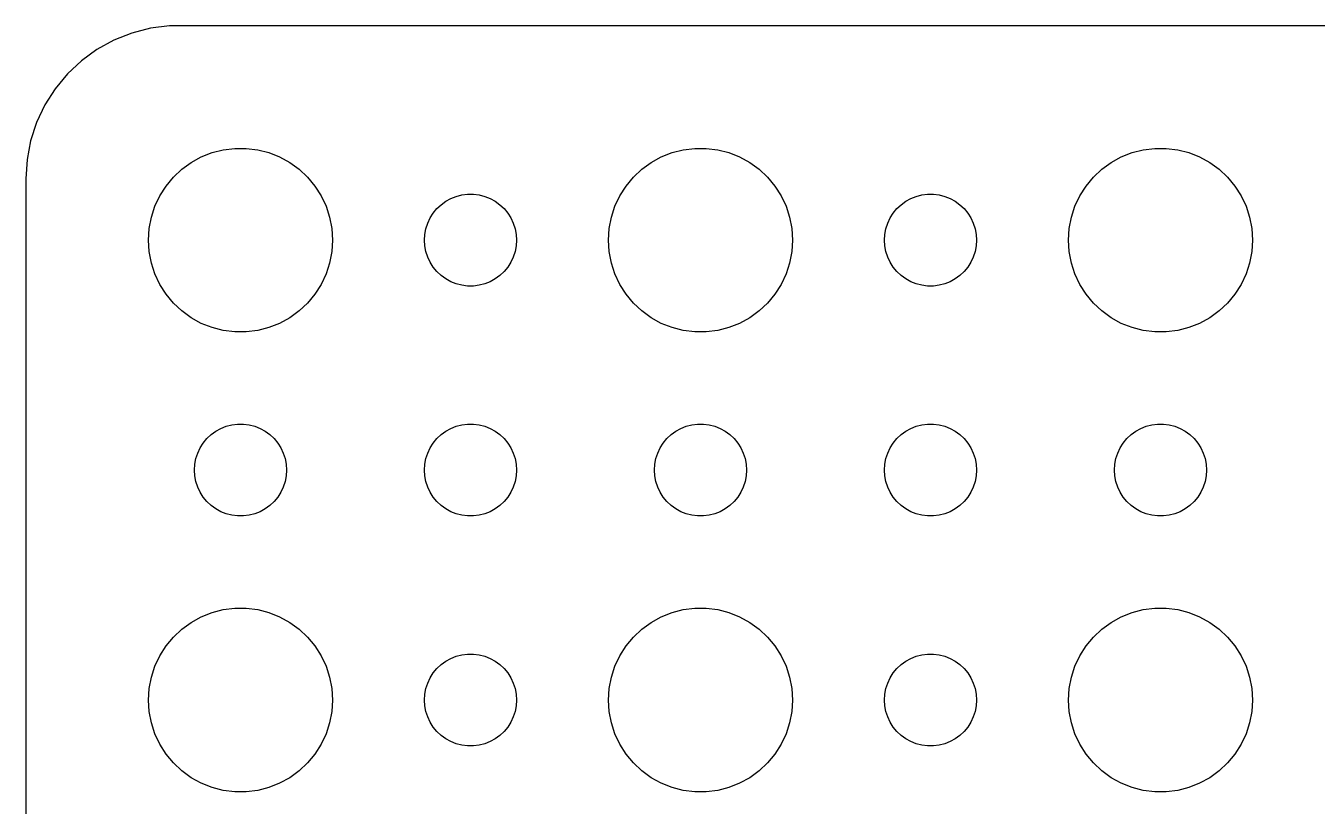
# Model space of a CAD drawing. Header units: metres. Extents: x -44.5 to 44.5, y -44.5 to 44.5.
# Drawn here: x -44.5 to -2.39, y 19.04 to 44.49 of the extents above; entities that cross this region are included whole.
import ezdxf

# ---------------------------------------------------------------- set-up
doc = ezdxf.new("R2010")
doc.units = ezdxf.units.M

msp = doc.modelspace()

# ---------------------------------------------------------------- linework, layer by layer
for p, q in [((-41.0451, 44.2553), (-41.6289, 44.0241)), ((-40.4369, 44.4114), (-41.0451, 44.2553)), ((-39.8139, 44.4901), (-40.4369, 44.4114)), ((39.8139, 44.4901), (-39.8139, 44.4901)), ((-41.6289, 44.0241), (-42.1791, 43.7216)), ((-42.1791, 43.7216), (-42.6871, 43.3526)), ((-42.6871, 43.3526), (-43.1448, 42.9227)), ((-43.1448, 42.9227), (-43.5451, 42.4389)), ((-43.5451, 42.4389), (-43.8815, 41.9088)), ((-43.8815, 41.9088), (-44.1489, 41.3406)), ((-44.1489, 41.3406), (-44.3429, 40.7434)), ((-44.3429, 40.7434), (-44.4606, 40.1267)), ((-38.427, 40.3532), (-38.0621, 40.4469)), ((-38.0621, 40.4469), (-37.6884, 40.4941)), ((-37.6884, 40.4941), (-37.3116, 40.4941)), ((-37.3116, 40.4941), (-36.9379, 40.4469)), ((-36.9379, 40.4469), (-36.5729, 40.3532)), ((-23.427, 40.3532), (-23.0621, 40.4469)), ((-23.0621, 40.4469), (-22.6884, 40.4941)), ((-22.6884, 40.4941), (-22.3116, 40.4941)), ((-22.3116, 40.4941), (-21.9379, 40.4469)), ((-21.9379, 40.4469), (-21.5729, 40.3532)), ((-8.42705, 40.3532), (-8.06213, 40.4469)), ((-8.06213, 40.4469), (-7.68837, 40.4941)), ((-7.68837, 40.4941), (-7.31161, 40.4941)), ((-7.31161, 40.4941), (-6.93785, 40.4469)), ((-6.93785, 40.4469), (-6.57294, 40.3532)), ((-44.4606, 40.1267), (-44.5, 39.5)), ((-39.4123, 39.8115), (-39.1075, 40.033)), ((-39.1075, 40.033), (-38.7773, 40.2145)), ((-38.7773, 40.2145), (-38.427, 40.3532)), ((-36.5729, 40.3532), (-36.2227, 40.2145)), ((-36.2227, 40.2145), (-35.8925, 40.033)), ((-35.8925, 40.033), (-35.5877, 39.8115)), ((-24.4123, 39.8115), (-24.1075, 40.033)), ((-24.1075, 40.033), (-23.7773, 40.2145)), ((-23.7773, 40.2145), (-23.427, 40.3532)), ((-21.5729, 40.3532), (-21.2227, 40.2145)), ((-21.2227, 40.2145), (-20.8925, 40.033)), ((-20.8925, 40.033), (-20.5877, 39.8115)), ((-9.41226, 39.8115), (-9.10747, 40.033)), ((-9.10747, 40.033), (-8.77733, 40.2145)), ((-8.77733, 40.2145), (-8.42705, 40.3532)), ((-6.57294, 40.3532), (-6.22266, 40.2145)), ((-6.22266, 40.2145), (-5.89252, 40.033)), ((-5.89252, 40.033), (-5.58772, 39.8115)), ((-39.6869, 39.5536), (-39.4123, 39.8115)), ((-35.5877, 39.8115), (-35.3131, 39.5536)), ((-24.6869, 39.5536), (-24.4123, 39.8115)), ((-20.5877, 39.8115), (-20.3131, 39.5536)), ((-9.6869, 39.5536), (-9.41226, 39.8115)), ((-5.58772, 39.8115), (-5.31308, 39.5536)), ((-44.5, 39.5), (-44.5, -39.5)), ((-40.1289, 38.9453), (-39.927, 39.2634)), ((-39.927, 39.2634), (-39.6869, 39.5536)), ((-35.3131, 39.5536), (-35.0729, 39.2634)), ((-35.0729, 39.2634), (-34.8711, 38.9453)), ((-25.1289, 38.9453), (-24.927, 39.2634)), ((-24.927, 39.2634), (-24.6869, 39.5536)), ((-20.3131, 39.5536), (-20.0729, 39.2634)), ((-20.0729, 39.2634), (-19.8711, 38.9453)), ((-10.1289, 38.9453), (-9.92705, 39.2634)), ((-9.92705, 39.2634), (-9.6869, 39.5536)), ((-5.31308, 39.5536), (-5.07294, 39.2634)), ((-5.07294, 39.2634), (-4.87108, 38.9453)), ((-40.2893, 38.6044), (-40.1289, 38.9453)), ((-34.8711, 38.9453), (-34.7107, 38.6044)), ((-30.9561, 38.6558), (-30.8037, 38.7665)), ((-30.8037, 38.7665), (-30.6387, 38.8572)), ((-30.6387, 38.8572), (-30.4635, 38.9266)), ((-30.4635, 38.9266), (-30.2811, 38.9734)), ((-30.2811, 38.9734), (-30.0942, 38.997)), ((-30.0942, 38.997), (-29.9058, 38.997)), ((-29.9058, 38.997), (-29.7189, 38.9734)), ((-29.7189, 38.9734), (-29.5365, 38.9266)), ((-29.5365, 38.9266), (-29.3613, 38.8572)), ((-29.3613, 38.8572), (-29.1963, 38.7665)), ((-29.1963, 38.7665), (-29.0439, 38.6558)), ((-25.2893, 38.6044), (-25.1289, 38.9453)), ((-19.8711, 38.9453), (-19.7107, 38.6044)), ((-15.9561, 38.6558), (-15.8037, 38.7665)), ((-15.8037, 38.7665), (-15.6387, 38.8572)), ((-15.6387, 38.8572), (-15.4635, 38.9266)), ((-15.4635, 38.9266), (-15.2811, 38.9734)), ((-15.2811, 38.9734), (-15.0942, 38.997)), ((-15.0942, 38.997), (-14.9058, 38.997)), ((-14.9058, 38.997), (-14.7189, 38.9734)), ((-14.7189, 38.9734), (-14.5365, 38.9266)), ((-14.5365, 38.9266), (-14.3613, 38.8572)), ((-14.3613, 38.8572), (-14.1963, 38.7665)), ((-14.1963, 38.7665), (-14.0439, 38.6558)), ((-10.2893, 38.6044), (-10.1289, 38.9453)), ((-4.87108, 38.9453), (-4.71066, 38.6044)), ((-40.4057, 38.2461), (-40.2893, 38.6044)), ((-34.7107, 38.6044), (-34.5942, 38.2461)), ((-31.3145, 38.2226), (-31.2135, 38.3817)), ((-31.2135, 38.3817), (-31.0934, 38.5268)), ((-31.0934, 38.5268), (-30.9561, 38.6558)), ((-29.0439, 38.6558), (-28.9065, 38.5268)), ((-28.9065, 38.5268), (-28.7865, 38.3817)), ((-28.7865, 38.3817), (-28.6855, 38.2226)), ((-25.4057, 38.2461), (-25.2893, 38.6044)), ((-19.7107, 38.6044), (-19.5942, 38.2461)), ((-16.3145, 38.2226), (-16.2135, 38.3817)), ((-16.2135, 38.3817), (-16.0934, 38.5268)), ((-16.0934, 38.5268), (-15.9561, 38.6558)), ((-14.0439, 38.6558), (-13.9065, 38.5268)), ((-13.9065, 38.5268), (-13.7865, 38.3817)), ((-13.7865, 38.3817), (-13.6855, 38.2226)), ((-10.4057, 38.2461), (-10.2893, 38.6044)), ((-4.71066, 38.6044), (-4.59424, 38.2461)), ((-40.4763, 37.876), (-40.4057, 38.2461)), ((-34.5942, 38.2461), (-34.5237, 37.876)), ((-31.4529, 37.873), (-31.3947, 38.0522)), ((-31.3947, 38.0522), (-31.3145, 38.2226)), ((-28.6855, 38.2226), (-28.6053, 38.0522)), ((-28.6053, 38.0522), (-28.5471, 37.873)), ((-25.4763, 37.876), (-25.4057, 38.2461)), ((-19.5942, 38.2461), (-19.5237, 37.876)), ((-16.4529, 37.873), (-16.3947, 38.0522)), ((-16.3947, 38.0522), (-16.3145, 38.2226)), ((-13.6855, 38.2226), (-13.6053, 38.0522)), ((-13.6053, 38.0522), (-13.5471, 37.873)), ((-10.4763, 37.876), (-10.4057, 38.2461)), ((-4.59424, 38.2461), (-4.52365, 37.876)), ((-40.5, 37.5), (-40.4763, 37.876)), ((-40.4763, 37.124), (-40.5, 37.5)), ((-34.5237, 37.876), (-34.5, 37.5)), ((-34.5, 37.5), (-34.5237, 37.124)), ((-31.5, 37.5), (-31.4882, 37.688)), ((-31.4882, 37.312), (-31.5, 37.5)), ((-31.4882, 37.688), (-31.4529, 37.873)), ((-28.5471, 37.873), (-28.5118, 37.688)), ((-28.5118, 37.688), (-28.5, 37.5)), ((-28.5, 37.5), (-28.5118, 37.312)), ((-25.5, 37.5), (-25.4763, 37.876)), ((-25.4763, 37.124), (-25.5, 37.5)), ((-19.5237, 37.876), (-19.5, 37.5)), ((-19.5, 37.5), (-19.5237, 37.124)), ((-16.5, 37.5), (-16.4882, 37.688)), ((-16.4882, 37.312), (-16.5, 37.5)), ((-16.4882, 37.688), (-16.4529, 37.873)), ((-13.5471, 37.873), (-13.5118, 37.688)), ((-13.5118, 37.688), (-13.5, 37.5)), ((-13.5, 37.5), (-13.5118, 37.312)), ((-10.5, 37.5), (-10.4763, 37.876)), ((-10.4763, 37.124), (-10.5, 37.5)), ((-4.52365, 37.876), (-4.5, 37.5)), ((-4.5, 37.5), (-4.52365, 37.124)), ((-40.4057, 36.7539), (-40.4763, 37.124)), ((-34.5237, 37.124), (-34.5942, 36.7539)), ((-31.4529, 37.127), (-31.4882, 37.312)), ((-31.3947, 36.9478), (-31.4529, 37.127)), ((-28.5471, 37.127), (-28.6053, 36.9478)), ((-28.5118, 37.312), (-28.5471, 37.127)), ((-25.4057, 36.7539), (-25.4763, 37.124)), ((-19.5237, 37.124), (-19.5942, 36.7539)), ((-16.4529, 37.127), (-16.4882, 37.312)), ((-16.3947, 36.9478), (-16.4529, 37.127)), ((-13.5471, 37.127), (-13.6053, 36.9478)), ((-13.5118, 37.312), (-13.5471, 37.127)), ((-10.4057, 36.7539), (-10.4763, 37.124)), ((-4.52365, 37.124), (-4.59424, 36.7539)), ((-40.2893, 36.3956), (-40.4057, 36.7539)), ((-34.5942, 36.7539), (-34.7107, 36.3956)), ((-31.3145, 36.7774), (-31.3947, 36.9478)), ((-31.2135, 36.6183), (-31.3145, 36.7774)), ((-28.6855, 36.7774), (-28.7865, 36.6183)), ((-28.6053, 36.9478), (-28.6855, 36.7774)), ((-25.2893, 36.3956), (-25.4057, 36.7539)), ((-19.5942, 36.7539), (-19.7107, 36.3956)), ((-16.3145, 36.7774), (-16.3947, 36.9478)), ((-16.2135, 36.6183), (-16.3145, 36.7774)), ((-13.6855, 36.7774), (-13.7865, 36.6183)), ((-13.6053, 36.9478), (-13.6855, 36.7774)), ((-10.2893, 36.3956), (-10.4057, 36.7539)), ((-4.59424, 36.7539), (-4.71066, 36.3956)), ((-40.1289, 36.0547), (-40.2893, 36.3956)), ((-34.7107, 36.3956), (-34.8711, 36.0547)), ((-31.0934, 36.4732), (-31.2135, 36.6183)), ((-30.9561, 36.3442), (-31.0934, 36.4732)), ((-30.8037, 36.2335), (-30.9561, 36.3442)), ((-30.6387, 36.1428), (-30.8037, 36.2335)), ((-29.1963, 36.2335), (-29.3613, 36.1428)), ((-29.0439, 36.3442), (-29.1963, 36.2335)), ((-28.9065, 36.4732), (-29.0439, 36.3442)), ((-28.7865, 36.6183), (-28.9065, 36.4732)), ((-25.1289, 36.0547), (-25.2893, 36.3956)), ((-19.7107, 36.3956), (-19.8711, 36.0547)), ((-16.0934, 36.4732), (-16.2135, 36.6183)), ((-15.9561, 36.3442), (-16.0934, 36.4732)), ((-15.8037, 36.2335), (-15.9561, 36.3442)), ((-15.6387, 36.1428), (-15.8037, 36.2335)), ((-14.1963, 36.2335), (-14.3613, 36.1428)), ((-14.0439, 36.3442), (-14.1963, 36.2335)), ((-13.9065, 36.4732), (-14.0439, 36.3442)), ((-13.7865, 36.6183), (-13.9065, 36.4732)), ((-10.1289, 36.0547), (-10.2893, 36.3956)), ((-4.71066, 36.3956), (-4.87108, 36.0547)), ((-39.927, 35.7366), (-40.1289, 36.0547)), ((-34.8711, 36.0547), (-35.0729, 35.7366)), ((-30.4635, 36.0734), (-30.6387, 36.1428)), ((-30.2811, 36.0266), (-30.4635, 36.0734)), ((-30.0942, 36.003), (-30.2811, 36.0266)), ((-29.9058, 36.003), (-30.0942, 36.003)), ((-29.7189, 36.0266), (-29.9058, 36.003)), ((-29.5365, 36.0734), (-29.7189, 36.0266)), ((-29.3613, 36.1428), (-29.5365, 36.0734)), ((-24.927, 35.7366), (-25.1289, 36.0547)), ((-19.8711, 36.0547), (-20.0729, 35.7366)), ((-15.4635, 36.0734), (-15.6387, 36.1428)), ((-15.2811, 36.0266), (-15.4635, 36.0734)), ((-15.0942, 36.003), (-15.2811, 36.0266)), ((-14.9058, 36.003), (-15.0942, 36.003)), ((-14.7189, 36.0266), (-14.9058, 36.003)), ((-14.5365, 36.0734), (-14.7189, 36.0266)), ((-14.3613, 36.1428), (-14.5365, 36.0734)), ((-9.92705, 35.7366), (-10.1289, 36.0547)), ((-4.87108, 36.0547), (-5.07294, 35.7366)), ((-39.6869, 35.4464), (-39.927, 35.7366)), ((-39.4123, 35.1885), (-39.6869, 35.4464)), ((-35.3131, 35.4464), (-35.5877, 35.1885)), ((-35.0729, 35.7366), (-35.3131, 35.4464)), ((-24.6869, 35.4464), (-24.927, 35.7366)), ((-24.4123, 35.1885), (-24.6869, 35.4464)), ((-20.3131, 35.4464), (-20.5877, 35.1885)), ((-20.0729, 35.7366), (-20.3131, 35.4464)), ((-9.6869, 35.4464), (-9.92705, 35.7366)), ((-9.41226, 35.1885), (-9.6869, 35.4464)), ((-5.31308, 35.4464), (-5.58772, 35.1885)), ((-5.07294, 35.7366), (-5.31308, 35.4464)), ((-39.1075, 34.967), (-39.4123, 35.1885)), ((-38.7773, 34.7855), (-39.1075, 34.967)), ((-35.8925, 34.967), (-36.2227, 34.7855)), ((-35.5877, 35.1885), (-35.8925, 34.967)), ((-24.1075, 34.967), (-24.4123, 35.1885)), ((-23.7773, 34.7855), (-24.1075, 34.967)), ((-20.8925, 34.967), (-21.2227, 34.7855)), ((-20.5877, 35.1885), (-20.8925, 34.967)), ((-9.10747, 34.967), (-9.41226, 35.1885)), ((-8.77733, 34.7855), (-9.10747, 34.967)), ((-5.89252, 34.967), (-6.22266, 34.7855)), ((-5.58772, 35.1885), (-5.89252, 34.967)), ((-38.427, 34.6468), (-38.7773, 34.7855)), ((-38.0621, 34.5531), (-38.427, 34.6468)), ((-37.6884, 34.5059), (-38.0621, 34.5531)), ((-36.9379, 34.5531), (-37.3116, 34.5059)), ((-36.5729, 34.6468), (-36.9379, 34.5531)), ((-36.2227, 34.7855), (-36.5729, 34.6468)), ((-23.427, 34.6468), (-23.7773, 34.7855)), ((-23.0621, 34.5531), (-23.427, 34.6468)), ((-22.6884, 34.5059), (-23.0621, 34.5531)), ((-21.9379, 34.5531), (-22.3116, 34.5059)), ((-21.5729, 34.6468), (-21.9379, 34.5531)), ((-21.2227, 34.7855), (-21.5729, 34.6468)), ((-8.42705, 34.6468), (-8.77733, 34.7855)), ((-8.06213, 34.5531), (-8.42705, 34.6468)), ((-7.68837, 34.5059), (-8.06213, 34.5531)), ((-6.93785, 34.5531), (-7.31161, 34.5059)), ((-6.57294, 34.6468), (-6.93785, 34.5531)), ((-6.22266, 34.7855), (-6.57294, 34.6468)), ((-37.3116, 34.5059), (-37.6884, 34.5059)), ((-22.3116, 34.5059), (-22.6884, 34.5059)), ((-7.31161, 34.5059), (-7.68837, 34.5059)), ((-38.4561, 31.1558), (-38.3037, 31.2665)), ((-38.3037, 31.2665), (-38.1387, 31.3572)), ((-38.1387, 31.3572), (-37.9635, 31.4266)), ((-37.9635, 31.4266), (-37.7811, 31.4734)), ((-37.7811, 31.4734), (-37.5942, 31.497)), ((-37.5942, 31.497), (-37.4058, 31.497)), ((-37.4058, 31.497), (-37.2189, 31.4734)), ((-37.2189, 31.4734), (-37.0365, 31.4266)), ((-37.0365, 31.4266), (-36.8613, 31.3572)), ((-36.8613, 31.3572), (-36.6963, 31.2665)), ((-36.6963, 31.2665), (-36.5439, 31.1558)), ((-30.9561, 31.1558), (-30.8037, 31.2665)), ((-30.8037, 31.2665), (-30.6387, 31.3572)), ((-30.6387, 31.3572), (-30.4635, 31.4266)), ((-30.4635, 31.4266), (-30.2811, 31.4734)), ((-30.2811, 31.4734), (-30.0942, 31.497)), ((-30.0942, 31.497), (-29.9058, 31.497)), ((-29.9058, 31.497), (-29.7189, 31.4734)), ((-29.7189, 31.4734), (-29.5365, 31.4266)), ((-29.5365, 31.4266), (-29.3613, 31.3572)), ((-29.3613, 31.3572), (-29.1963, 31.2665)), ((-29.1963, 31.2665), (-29.0439, 31.1558)), ((-23.4561, 31.1558), (-23.3037, 31.2665)), ((-23.3037, 31.2665), (-23.1387, 31.3572)), ((-23.1387, 31.3572), (-22.9635, 31.4266)), ((-22.9635, 31.4266), (-22.7811, 31.4734)), ((-22.7811, 31.4734), (-22.5942, 31.497)), ((-22.5942, 31.497), (-22.4058, 31.497)), ((-22.4058, 31.497), (-22.2189, 31.4734)), ((-22.2189, 31.4734), (-22.0365, 31.4266)), ((-22.0365, 31.4266), (-21.8613, 31.3572)), ((-21.8613, 31.3572), (-21.6963, 31.2665)), ((-21.6963, 31.2665), (-21.5439, 31.1558)), ((-15.9561, 31.1558), (-15.8037, 31.2665)), ((-15.8037, 31.2665), (-15.6387, 31.3572)), ((-15.6387, 31.3572), (-15.4635, 31.4266)), ((-15.4635, 31.4266), (-15.2811, 31.4734)), ((-15.2811, 31.4734), (-15.0942, 31.497)), ((-15.0942, 31.497), (-14.9058, 31.497)), ((-14.9058, 31.497), (-14.7189, 31.4734)), ((-14.7189, 31.4734), (-14.5365, 31.4266)), ((-14.5365, 31.4266), (-14.3613, 31.3572)), ((-14.3613, 31.3572), (-14.1963, 31.2665)), ((-14.1963, 31.2665), (-14.0439, 31.1558)), ((-8.45613, 31.1558), (-8.30373, 31.2665)), ((-8.30373, 31.2665), (-8.13866, 31.3572)), ((-8.13866, 31.3572), (-7.96352, 31.4266)), ((-7.96352, 31.4266), (-7.78107, 31.4734)), ((-7.78107, 31.4734), (-7.59418, 31.497)), ((-7.59418, 31.497), (-7.40581, 31.497)), ((-7.40581, 31.497), (-7.21892, 31.4734)), ((-7.21892, 31.4734), (-7.03647, 31.4266)), ((-7.03647, 31.4266), (-6.86133, 31.3572)), ((-6.86133, 31.3572), (-6.69626, 31.2665)), ((-6.69626, 31.2665), (-6.54385, 31.1558)), ((-38.8145, 30.7226), (-38.7135, 30.8817)), ((-38.7135, 30.8817), (-38.5934, 31.0268)), ((-38.5934, 31.0268), (-38.4561, 31.1558)), ((-36.5439, 31.1558), (-36.4065, 31.0268)), ((-36.4065, 31.0268), (-36.2865, 30.8817)), ((-36.2865, 30.8817), (-36.1855, 30.7226)), ((-31.3145, 30.7226), (-31.2135, 30.8817)), ((-31.2135, 30.8817), (-31.0934, 31.0268)), ((-31.0934, 31.0268), (-30.9561, 31.1558)), ((-29.0439, 31.1558), (-28.9065, 31.0268)), ((-28.9065, 31.0268), (-28.7865, 30.8817)), ((-28.7865, 30.8817), (-28.6855, 30.7226)), ((-23.8145, 30.7226), (-23.7135, 30.8817)), ((-23.7135, 30.8817), (-23.5934, 31.0268)), ((-23.5934, 31.0268), (-23.4561, 31.1558)), ((-21.5439, 31.1558), (-21.4065, 31.0268)), ((-21.4065, 31.0268), (-21.2865, 30.8817)), ((-21.2865, 30.8817), (-21.1855, 30.7226)), ((-16.3145, 30.7226), (-16.2135, 30.8817)), ((-16.2135, 30.8817), (-16.0934, 31.0268)), ((-16.0934, 31.0268), (-15.9561, 31.1558)), ((-14.0439, 31.1558), (-13.9065, 31.0268)), ((-13.9065, 31.0268), (-13.7865, 30.8817)), ((-13.7865, 30.8817), (-13.6855, 30.7226)), ((-8.81445, 30.7226), (-8.71352, 30.8817)), ((-8.71352, 30.8817), (-8.59344, 31.0268)), ((-8.59344, 31.0268), (-8.45613, 31.1558)), ((-6.54385, 31.1558), (-6.40654, 31.0268)), ((-6.40654, 31.0268), (-6.28647, 30.8817)), ((-6.28647, 30.8817), (-6.18553, 30.7226)), ((-38.9882, 30.188), (-38.9529, 30.373)), ((-38.9529, 30.373), (-38.8947, 30.5522)), ((-38.8947, 30.5522), (-38.8145, 30.7226)), ((-36.1855, 30.7226), (-36.1053, 30.5522)), ((-36.1053, 30.5522), (-36.0471, 30.373)), ((-36.0471, 30.373), (-36.0118, 30.188)), ((-31.4882, 30.188), (-31.4529, 30.373)), ((-31.4529, 30.373), (-31.3947, 30.5522)), ((-31.3947, 30.5522), (-31.3145, 30.7226)), ((-28.6855, 30.7226), (-28.6053, 30.5522)), ((-28.6053, 30.5522), (-28.5471, 30.373)), ((-28.5471, 30.373), (-28.5118, 30.188)), ((-23.9882, 30.188), (-23.9529, 30.373)), ((-23.9529, 30.373), (-23.8947, 30.5522)), ((-23.8947, 30.5522), (-23.8145, 30.7226)), ((-21.1855, 30.7226), (-21.1053, 30.5522)), ((-21.1053, 30.5522), (-21.0471, 30.373)), ((-21.0471, 30.373), (-21.0118, 30.188)), ((-16.4882, 30.188), (-16.4529, 30.373)), ((-16.4529, 30.373), (-16.3947, 30.5522)), ((-16.3947, 30.5522), (-16.3145, 30.7226)), ((-13.6855, 30.7226), (-13.6053, 30.5522)), ((-13.6053, 30.5522), (-13.5471, 30.373)), ((-13.5471, 30.373), (-13.5118, 30.188)), ((-8.98816, 30.188), (-8.95287, 30.373)), ((-8.95287, 30.373), (-8.89465, 30.5522)), ((-8.89465, 30.5522), (-8.81445, 30.7226)), ((-6.18553, 30.7226), (-6.10533, 30.5522)), ((-6.10533, 30.5522), (-6.04712, 30.373)), ((-6.04712, 30.373), (-6.01183, 30.188)), ((-39, 30), (-38.9882, 30.188)), ((-38.9882, 29.812), (-39, 30)), ((-36.0118, 30.188), (-36, 30)), ((-36, 30), (-36.0118, 29.812)), ((-31.5, 30), (-31.4882, 30.188)), ((-31.4882, 29.812), (-31.5, 30)), ((-28.5118, 30.188), (-28.5, 30)), ((-28.5, 30), (-28.5118, 29.812)), ((-24, 30), (-23.9882, 30.188)), ((-23.9882, 29.812), (-24, 30)), ((-21.0118, 30.188), (-21, 30)), ((-21, 30), (-21.0118, 29.812)), ((-16.5, 30), (-16.4882, 30.188)), ((-16.4882, 29.812), (-16.5, 30)), ((-13.5118, 30.188), (-13.5, 30)), ((-13.5, 30), (-13.5118, 29.812)), ((-9, 30), (-8.98816, 30.188)), ((-8.98816, 29.812), (-9, 30)), ((-6.01183, 30.188), (-6, 30)), ((-6, 30), (-6.01183, 29.812)), ((-38.9529, 29.627), (-38.9882, 29.812)), ((-38.8947, 29.4478), (-38.9529, 29.627)), ((-36.0471, 29.627), (-36.1053, 29.4478)), ((-36.0118, 29.812), (-36.0471, 29.627)), ((-31.4529, 29.627), (-31.4882, 29.812)), ((-31.3947, 29.4478), (-31.4529, 29.627)), ((-28.5471, 29.627), (-28.6053, 29.4478)), ((-28.5118, 29.812), (-28.5471, 29.627)), ((-23.9529, 29.627), (-23.9882, 29.812)), ((-23.8947, 29.4478), (-23.9529, 29.627)), ((-21.0471, 29.627), (-21.1053, 29.4478)), ((-21.0118, 29.812), (-21.0471, 29.627)), ((-16.4529, 29.627), (-16.4882, 29.812)), ((-16.3947, 29.4478), (-16.4529, 29.627)), ((-13.5471, 29.627), (-13.6053, 29.4478)), ((-13.5118, 29.812), (-13.5471, 29.627)), ((-8.95287, 29.627), (-8.98816, 29.812)), ((-8.89465, 29.4478), (-8.95287, 29.627)), ((-6.04712, 29.627), (-6.10533, 29.4478)), ((-6.01183, 29.812), (-6.04712, 29.627)), ((-38.8145, 29.2774), (-38.8947, 29.4478)), ((-38.7135, 29.1183), (-38.8145, 29.2774)), ((-38.5934, 28.9732), (-38.7135, 29.1183)), ((-36.2865, 29.1183), (-36.4065, 28.9732)), ((-36.1855, 29.2774), (-36.2865, 29.1183)), ((-36.1053, 29.4478), (-36.1855, 29.2774)), ((-31.3145, 29.2774), (-31.3947, 29.4478)), ((-31.2135, 29.1183), (-31.3145, 29.2774)), ((-31.0934, 28.9732), (-31.2135, 29.1183)), ((-28.7865, 29.1183), (-28.9065, 28.9732)), ((-28.6855, 29.2774), (-28.7865, 29.1183)), ((-28.6053, 29.4478), (-28.6855, 29.2774)), ((-23.8145, 29.2774), (-23.8947, 29.4478)), ((-23.7135, 29.1183), (-23.8145, 29.2774)), ((-23.5934, 28.9732), (-23.7135, 29.1183)), ((-21.2865, 29.1183), (-21.4065, 28.9732)), ((-21.1855, 29.2774), (-21.2865, 29.1183)), ((-21.1053, 29.4478), (-21.1855, 29.2774)), ((-16.3145, 29.2774), (-16.3947, 29.4478)), ((-16.2135, 29.1183), (-16.3145, 29.2774)), ((-16.0934, 28.9732), (-16.2135, 29.1183)), ((-13.7865, 29.1183), (-13.9065, 28.9732)), ((-13.6855, 29.2774), (-13.7865, 29.1183)), ((-13.6053, 29.4478), (-13.6855, 29.2774)), ((-8.81445, 29.2774), (-8.89465, 29.4478)), ((-8.71352, 29.1183), (-8.81445, 29.2774)), ((-8.59344, 28.9732), (-8.71352, 29.1183)), ((-6.28647, 29.1183), (-6.40654, 28.9732)), ((-6.18553, 29.2774), (-6.28647, 29.1183)), ((-6.10533, 29.4478), (-6.18553, 29.2774)), ((-38.4561, 28.8442), (-38.5934, 28.9732)), ((-38.3037, 28.7335), (-38.4561, 28.8442)), ((-38.1387, 28.6427), (-38.3037, 28.7335)), ((-37.9635, 28.5734), (-38.1387, 28.6427)), ((-36.8613, 28.6427), (-37.0365, 28.5734)), ((-36.6963, 28.7335), (-36.8613, 28.6427)), ((-36.5439, 28.8442), (-36.6963, 28.7335)), ((-36.4065, 28.9732), (-36.5439, 28.8442)), ((-30.9561, 28.8442), (-31.0934, 28.9732)), ((-30.8037, 28.7335), (-30.9561, 28.8442)), ((-30.6387, 28.6427), (-30.8037, 28.7335)), ((-30.4635, 28.5734), (-30.6387, 28.6427)), ((-29.3613, 28.6427), (-29.5365, 28.5734)), ((-29.1963, 28.7335), (-29.3613, 28.6427)), ((-29.0439, 28.8442), (-29.1963, 28.7335)), ((-28.9065, 28.9732), (-29.0439, 28.8442)), ((-23.4561, 28.8442), (-23.5934, 28.9732)), ((-23.3037, 28.7335), (-23.4561, 28.8442)), ((-23.1387, 28.6427), (-23.3037, 28.7335)), ((-22.9635, 28.5734), (-23.1387, 28.6427)), ((-21.8613, 28.6427), (-22.0365, 28.5734)), ((-21.6963, 28.7335), (-21.8613, 28.6427)), ((-21.5439, 28.8442), (-21.6963, 28.7335)), ((-21.4065, 28.9732), (-21.5439, 28.8442)), ((-15.9561, 28.8442), (-16.0934, 28.9732)), ((-15.8037, 28.7335), (-15.9561, 28.8442)), ((-15.6387, 28.6427), (-15.8037, 28.7335)), ((-15.4635, 28.5734), (-15.6387, 28.6427)), ((-14.3613, 28.6427), (-14.5365, 28.5734)), ((-14.1963, 28.7335), (-14.3613, 28.6427)), ((-14.0439, 28.8442), (-14.1963, 28.7335)), ((-13.9065, 28.9732), (-14.0439, 28.8442)), ((-8.45613, 28.8442), (-8.59344, 28.9732)), ((-8.30373, 28.7335), (-8.45613, 28.8442)), ((-8.13866, 28.6427), (-8.30373, 28.7335)), ((-7.96352, 28.5734), (-8.13866, 28.6427)), ((-6.86133, 28.6427), (-7.03647, 28.5734)), ((-6.69626, 28.7335), (-6.86133, 28.6427)), ((-6.54385, 28.8442), (-6.69626, 28.7335)), ((-6.40654, 28.9732), (-6.54385, 28.8442)), ((-37.7811, 28.5266), (-37.9635, 28.5734)), ((-37.5942, 28.503), (-37.7811, 28.5266)), ((-37.4058, 28.503), (-37.5942, 28.503)), ((-37.2189, 28.5266), (-37.4058, 28.503)), ((-37.0365, 28.5734), (-37.2189, 28.5266)), ((-30.2811, 28.5266), (-30.4635, 28.5734)), ((-30.0942, 28.503), (-30.2811, 28.5266)), ((-29.9058, 28.503), (-30.0942, 28.503)), ((-29.7189, 28.5266), (-29.9058, 28.503)), ((-29.5365, 28.5734), (-29.7189, 28.5266)), ((-22.7811, 28.5266), (-22.9635, 28.5734)), ((-22.5942, 28.503), (-22.7811, 28.5266)), ((-22.4058, 28.503), (-22.5942, 28.503)), ((-22.2189, 28.5266), (-22.4058, 28.503)), ((-22.0365, 28.5734), (-22.2189, 28.5266)), ((-15.2811, 28.5266), (-15.4635, 28.5734)), ((-15.0942, 28.503), (-15.2811, 28.5266)), ((-14.9058, 28.503), (-15.0942, 28.503)), ((-14.7189, 28.5266), (-14.9058, 28.503)), ((-14.5365, 28.5734), (-14.7189, 28.5266)), ((-7.78107, 28.5266), (-7.96352, 28.5734)), ((-7.59418, 28.503), (-7.78107, 28.5266)), ((-7.40581, 28.503), (-7.59418, 28.503)), ((-7.21892, 28.5266), (-7.40581, 28.503)), ((-7.03647, 28.5734), (-7.21892, 28.5266)), ((-38.7773, 25.2145), (-38.427, 25.3532)), ((-38.427, 25.3532), (-38.0621, 25.4469)), ((-38.0621, 25.4469), (-37.6884, 25.4941)), ((-37.6884, 25.4941), (-37.3116, 25.4941)), ((-37.3116, 25.4941), (-36.9379, 25.4469)), ((-36.9379, 25.4469), (-36.5729, 25.3532)), ((-36.5729, 25.3532), (-36.2227, 25.2145)), ((-23.7773, 25.2145), (-23.427, 25.3532)), ((-23.427, 25.3532), (-23.0621, 25.4469)), ((-23.0621, 25.4469), (-22.6884, 25.4941)), ((-22.6884, 25.4941), (-22.3116, 25.4941)), ((-22.3116, 25.4941), (-21.9379, 25.4469)), ((-21.9379, 25.4469), (-21.5729, 25.3532)), ((-21.5729, 25.3532), (-21.2227, 25.2145)), ((-8.77733, 25.2145), (-8.42705, 25.3532)), ((-8.42705, 25.3532), (-8.06213, 25.4469)), ((-8.06213, 25.4469), (-7.68837, 25.4941)), ((-7.68837, 25.4941), (-7.31161, 25.4941)), ((-7.31161, 25.4941), (-6.93785, 25.4469)), ((-6.93785, 25.4469), (-6.57294, 25.3532)), ((-6.57294, 25.3532), (-6.22266, 25.2145)), ((-39.4123, 24.8115), (-39.1075, 25.033)), ((-39.1075, 25.033), (-38.7773, 25.2145)), ((-36.2227, 25.2145), (-35.8925, 25.033)), ((-35.8925, 25.033), (-35.5877, 24.8115)), ((-24.4123, 24.8115), (-24.1075, 25.033)), ((-24.1075, 25.033), (-23.7773, 25.2145)), ((-21.2227, 25.2145), (-20.8925, 25.033)), ((-20.8925, 25.033), (-20.5877, 24.8115)), ((-9.41226, 24.8115), (-9.10747, 25.033)), ((-9.10747, 25.033), (-8.77733, 25.2145)), ((-6.22266, 25.2145), (-5.89252, 25.033)), ((-5.89252, 25.033), (-5.58772, 24.8115)), ((-39.927, 24.2634), (-39.6869, 24.5536)), ((-39.6869, 24.5536), (-39.4123, 24.8115)), ((-35.5877, 24.8115), (-35.3131, 24.5536)), ((-35.3131, 24.5536), (-35.0729, 24.2634)), ((-24.927, 24.2634), (-24.6869, 24.5536)), ((-24.6869, 24.5536), (-24.4123, 24.8115)), ((-20.5877, 24.8115), (-20.3131, 24.5536)), ((-20.3131, 24.5536), (-20.0729, 24.2634)), ((-9.92705, 24.2634), (-9.6869, 24.5536)), ((-9.6869, 24.5536), (-9.41226, 24.8115)), ((-5.58772, 24.8115), (-5.31308, 24.5536)), ((-5.31308, 24.5536), (-5.07294, 24.2634)), ((-40.1289, 23.9453), (-39.927, 24.2634)), ((-35.0729, 24.2634), (-34.8711, 23.9453)), ((-25.1289, 23.9453), (-24.927, 24.2634)), ((-20.0729, 24.2634), (-19.8711, 23.9453)), ((-10.1289, 23.9453), (-9.92705, 24.2634)), ((-5.07294, 24.2634), (-4.87108, 23.9453)), ((-40.4057, 23.2461), (-40.2893, 23.6044)), ((-40.2893, 23.6044), (-40.1289, 23.9453)), ((-34.8711, 23.9453), (-34.7107, 23.6044)), ((-34.7107, 23.6044), (-34.5942, 23.2461)), ((-31.0934, 23.5268), (-30.9561, 23.6558)), ((-30.9561, 23.6558), (-30.8037, 23.7665)), ((-30.8037, 23.7665), (-30.6387, 23.8572)), ((-30.6387, 23.8572), (-30.4635, 23.9266)), ((-30.4635, 23.9266), (-30.2811, 23.9734)), ((-30.2811, 23.9734), (-30.0942, 23.997)), ((-30.0942, 23.997), (-29.9058, 23.997)), ((-29.9058, 23.997), (-29.7189, 23.9734)), ((-29.7189, 23.9734), (-29.5365, 23.9266)), ((-29.5365, 23.9266), (-29.3613, 23.8572)), ((-29.3613, 23.8572), (-29.1963, 23.7665)), ((-29.1963, 23.7665), (-29.0439, 23.6558)), ((-29.0439, 23.6558), (-28.9065, 23.5268)), ((-25.4057, 23.2461), (-25.2893, 23.6044)), ((-25.2893, 23.6044), (-25.1289, 23.9453)), ((-19.8711, 23.9453), (-19.7107, 23.6044)), ((-19.7107, 23.6044), (-19.5942, 23.2461)), ((-16.0934, 23.5268), (-15.9561, 23.6558)), ((-15.9561, 23.6558), (-15.8037, 23.7665)), ((-15.8037, 23.7665), (-15.6387, 23.8572)), ((-15.6387, 23.8572), (-15.4635, 23.9266)), ((-15.4635, 23.9266), (-15.2811, 23.9734)), ((-15.2811, 23.9734), (-15.0942, 23.997)), ((-15.0942, 23.997), (-14.9058, 23.997)), ((-14.9058, 23.997), (-14.7189, 23.9734)), ((-14.7189, 23.9734), (-14.5365, 23.9266)), ((-14.5365, 23.9266), (-14.3613, 23.8572)), ((-14.3613, 23.8572), (-14.1963, 23.7665)), ((-14.1963, 23.7665), (-14.0439, 23.6558)), ((-14.0439, 23.6558), (-13.9065, 23.5268)), ((-10.4057, 23.2461), (-10.2893, 23.6044)), ((-10.2893, 23.6044), (-10.1289, 23.9453)), ((-4.87108, 23.9453), (-4.71066, 23.6044)), ((-4.71066, 23.6044), (-4.59424, 23.2461)), ((-40.4763, 22.876), (-40.4057, 23.2461)), ((-34.5942, 23.2461), (-34.5237, 22.876)), ((-31.3947, 23.0522), (-31.3145, 23.2226)), ((-31.3145, 23.2226), (-31.2135, 23.3817)), ((-31.2135, 23.3817), (-31.0934, 23.5268)), ((-28.9065, 23.5268), (-28.7865, 23.3817)), ((-28.7865, 23.3817), (-28.6855, 23.2226)), ((-28.6855, 23.2226), (-28.6053, 23.0522)), ((-25.4763, 22.876), (-25.4057, 23.2461)), ((-19.5942, 23.2461), (-19.5237, 22.876)), ((-16.3947, 23.0522), (-16.3145, 23.2226)), ((-16.3145, 23.2226), (-16.2135, 23.3817)), ((-16.2135, 23.3817), (-16.0934, 23.5268)), ((-13.9065, 23.5268), (-13.7865, 23.3817)), ((-13.7865, 23.3817), (-13.6855, 23.2226)), ((-13.6855, 23.2226), (-13.6053, 23.0522)), ((-10.4763, 22.876), (-10.4057, 23.2461)), ((-4.59424, 23.2461), (-4.52365, 22.876)), ((-40.5, 22.5), (-40.4763, 22.876)), ((-34.5237, 22.876), (-34.5, 22.5)), ((-31.4882, 22.688), (-31.4529, 22.873)), ((-31.4529, 22.873), (-31.3947, 23.0522)), ((-28.6053, 23.0522), (-28.5471, 22.873)), ((-28.5471, 22.873), (-28.5118, 22.688)), ((-25.5, 22.5), (-25.4763, 22.876)), ((-19.5237, 22.876), (-19.5, 22.5)), ((-16.4882, 22.688), (-16.4529, 22.873)), ((-16.4529, 22.873), (-16.3947, 23.0522)), ((-13.6053, 23.0522), (-13.5471, 22.873)), ((-13.5471, 22.873), (-13.5118, 22.688)), ((-10.5, 22.5), (-10.4763, 22.876)), ((-4.52365, 22.876), (-4.5, 22.5)), ((-40.4763, 22.124), (-40.5, 22.5)), ((-34.5, 22.5), (-34.5237, 22.124)), ((-31.5, 22.5), (-31.4882, 22.688)), ((-31.4882, 22.312), (-31.5, 22.5)), ((-28.5118, 22.688), (-28.5, 22.5)), ((-28.5, 22.5), (-28.5118, 22.312)), ((-25.4763, 22.124), (-25.5, 22.5)), ((-19.5, 22.5), (-19.5237, 22.124)), ((-16.5, 22.5), (-16.4882, 22.688)), ((-16.4882, 22.312), (-16.5, 22.5)), ((-13.5118, 22.688), (-13.5, 22.5)), ((-13.5, 22.5), (-13.5118, 22.312)), ((-10.4763, 22.124), (-10.5, 22.5)), ((-4.5, 22.5), (-4.52365, 22.124)), ((-40.4057, 21.7539), (-40.4763, 22.124)), ((-34.5237, 22.124), (-34.5942, 21.7539)), ((-31.4529, 22.127), (-31.4882, 22.312)), ((-31.3947, 21.9478), (-31.4529, 22.127)), ((-31.3145, 21.7774), (-31.3947, 21.9478)), ((-28.6053, 21.9478), (-28.6855, 21.7774)), ((-28.5471, 22.127), (-28.6053, 21.9478)), ((-28.5118, 22.312), (-28.5471, 22.127)), ((-25.4057, 21.7539), (-25.4763, 22.124)), ((-19.5237, 22.124), (-19.5942, 21.7539)), ((-16.4529, 22.127), (-16.4882, 22.312)), ((-16.3947, 21.9478), (-16.4529, 22.127)), ((-16.3145, 21.7774), (-16.3947, 21.9478)), ((-13.6053, 21.9478), (-13.6855, 21.7774)), ((-13.5471, 22.127), (-13.6053, 21.9478)), ((-13.5118, 22.312), (-13.5471, 22.127)), ((-10.4057, 21.7539), (-10.4763, 22.124)), ((-4.52365, 22.124), (-4.59424, 21.7539)), ((-40.2893, 21.3956), (-40.4057, 21.7539)), ((-34.5942, 21.7539), (-34.7107, 21.3956)), ((-31.2135, 21.6183), (-31.3145, 21.7774)), ((-31.0934, 21.4732), (-31.2135, 21.6183)), ((-28.7865, 21.6183), (-28.9065, 21.4732)), ((-28.6855, 21.7774), (-28.7865, 21.6183)), ((-25.2893, 21.3956), (-25.4057, 21.7539)), ((-19.5942, 21.7539), (-19.7107, 21.3956)), ((-16.2135, 21.6183), (-16.3145, 21.7774)), ((-16.0934, 21.4732), (-16.2135, 21.6183)), ((-13.7865, 21.6183), (-13.9065, 21.4732)), ((-13.6855, 21.7774), (-13.7865, 21.6183)), ((-10.2893, 21.3956), (-10.4057, 21.7539)), ((-4.59424, 21.7539), (-4.71066, 21.3956)), ((-40.1289, 21.0547), (-40.2893, 21.3956)), ((-34.7107, 21.3956), (-34.8711, 21.0547)), ((-30.9561, 21.3442), (-31.0934, 21.4732)), ((-30.8037, 21.2335), (-30.9561, 21.3442)), ((-30.6387, 21.1427), (-30.8037, 21.2335)), ((-30.4635, 21.0734), (-30.6387, 21.1427)), ((-30.2811, 21.0266), (-30.4635, 21.0734)), ((-29.5365, 21.0734), (-29.7189, 21.0266)), ((-29.3613, 21.1427), (-29.5365, 21.0734)), ((-29.1963, 21.2335), (-29.3613, 21.1427)), ((-29.0439, 21.3442), (-29.1963, 21.2335)), ((-28.9065, 21.4732), (-29.0439, 21.3442)), ((-25.1289, 21.0547), (-25.2893, 21.3956)), ((-19.7107, 21.3956), (-19.8711, 21.0547)), ((-15.9561, 21.3442), (-16.0934, 21.4732)), ((-15.8037, 21.2335), (-15.9561, 21.3442)), ((-15.6387, 21.1427), (-15.8037, 21.2335)), ((-15.4635, 21.0734), (-15.6387, 21.1427)), ((-15.2811, 21.0266), (-15.4635, 21.0734)), ((-14.5365, 21.0734), (-14.7189, 21.0266)), ((-14.3613, 21.1427), (-14.5365, 21.0734)), ((-14.1963, 21.2335), (-14.3613, 21.1427)), ((-14.0439, 21.3442), (-14.1963, 21.2335)), ((-13.9065, 21.4732), (-14.0439, 21.3442)), ((-10.1289, 21.0547), (-10.2893, 21.3956)), ((-4.71066, 21.3956), (-4.87108, 21.0547)), ((-39.927, 20.7366), (-40.1289, 21.0547)), ((-39.6869, 20.4464), (-39.927, 20.7366)), ((-35.0729, 20.7366), (-35.3131, 20.4464)), ((-34.8711, 21.0547), (-35.0729, 20.7366)), ((-30.0942, 21.003), (-30.2811, 21.0266)), ((-29.9058, 21.003), (-30.0942, 21.003)), ((-29.7189, 21.0266), (-29.9058, 21.003)), ((-24.927, 20.7366), (-25.1289, 21.0547)), ((-24.6869, 20.4464), (-24.927, 20.7366)), ((-20.0729, 20.7366), (-20.3131, 20.4464)), ((-19.8711, 21.0547), (-20.0729, 20.7366)), ((-15.0942, 21.003), (-15.2811, 21.0266)), ((-14.9058, 21.003), (-15.0942, 21.003)), ((-14.7189, 21.0266), (-14.9058, 21.003)), ((-9.92705, 20.7366), (-10.1289, 21.0547)), ((-9.6869, 20.4464), (-9.92705, 20.7366)), ((-5.07294, 20.7366), (-5.31308, 20.4464)), ((-4.87108, 21.0547), (-5.07294, 20.7366)), ((-39.4123, 20.1884), (-39.6869, 20.4464)), ((-35.3131, 20.4464), (-35.5877, 20.1884)), ((-24.4123, 20.1884), (-24.6869, 20.4464)), ((-20.3131, 20.4464), (-20.5877, 20.1884)), ((-9.41226, 20.1884), (-9.6869, 20.4464)), ((-5.31308, 20.4464), (-5.58772, 20.1884)), ((-39.1075, 19.967), (-39.4123, 20.1884)), ((-38.7773, 19.7855), (-39.1075, 19.967)), ((-35.8925, 19.967), (-36.2227, 19.7855)), ((-35.5877, 20.1884), (-35.8925, 19.967)), ((-24.1075, 19.967), (-24.4123, 20.1884)), ((-23.7773, 19.7855), (-24.1075, 19.967)), ((-20.8925, 19.967), (-21.2227, 19.7855)), ((-20.5877, 20.1884), (-20.8925, 19.967)), ((-9.10747, 19.967), (-9.41226, 20.1884)), ((-8.77733, 19.7855), (-9.10747, 19.967)), ((-5.89252, 19.967), (-6.22266, 19.7855)), ((-5.58772, 20.1884), (-5.89252, 19.967)), ((-38.427, 19.6468), (-38.7773, 19.7855)), ((-38.0621, 19.5531), (-38.427, 19.6468)), ((-37.6884, 19.5059), (-38.0621, 19.5531)), ((-37.3116, 19.5059), (-37.6884, 19.5059)), ((-36.9379, 19.5531), (-37.3116, 19.5059)), ((-36.5729, 19.6468), (-36.9379, 19.5531)), ((-36.2227, 19.7855), (-36.5729, 19.6468)), ((-23.427, 19.6468), (-23.7773, 19.7855)), ((-23.0621, 19.5531), (-23.427, 19.6468)), ((-22.6884, 19.5059), (-23.0621, 19.5531)), ((-22.3116, 19.5059), (-22.6884, 19.5059)), ((-21.9379, 19.5531), (-22.3116, 19.5059)), ((-21.5729, 19.6468), (-21.9379, 19.5531)), ((-21.2227, 19.7855), (-21.5729, 19.6468)), ((-8.42705, 19.6468), (-8.77733, 19.7855)), ((-8.06213, 19.5531), (-8.42705, 19.6468)), ((-7.68837, 19.5059), (-8.06213, 19.5531)), ((-7.31161, 19.5059), (-7.68837, 19.5059)), ((-6.93785, 19.5531), (-7.31161, 19.5059)), ((-6.57294, 19.6468), (-6.93785, 19.5531)), ((-6.22266, 19.7855), (-6.57294, 19.6468))]:
    msp.add_line(p, q)

doc.saveas('drawing.dxf')
